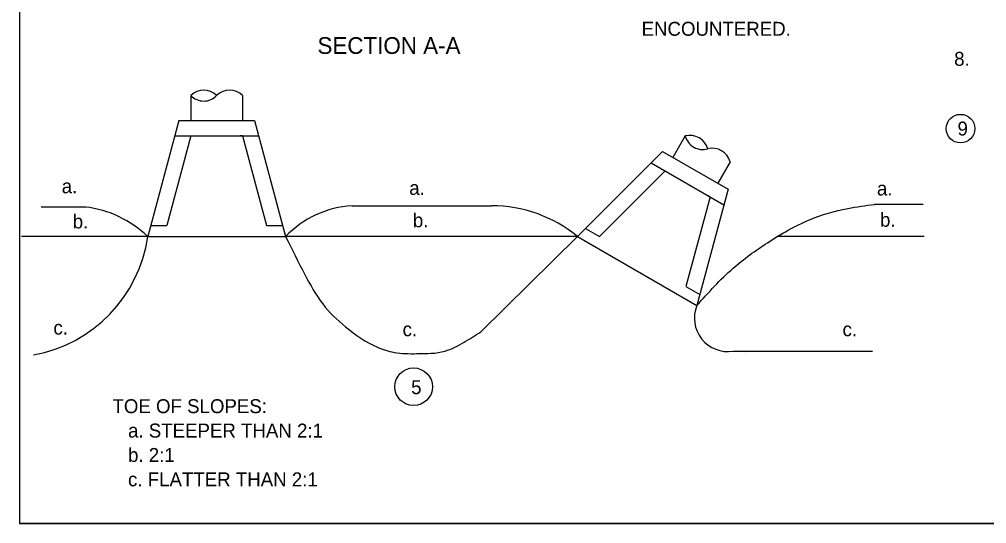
# Model space of a CAD drawing. Extents: x 1007 to 1035.5, y 1000.5 to 1021.5.
# Drawn here: x 1007 to 1020.87, y 1000.5 to 1007.73 of the extents above; entities that cross this region are included whole.
import ezdxf

# ---------------------------------------------------------------- set-up
doc = ezdxf.new("R2010")
doc.units = 0
for name, color, linetype in [('Level 1', 7, 'Continuous'), ('Level 10', 7, 'Continuous'), ('Level 11', 7, 'Continuous')]:
    doc.layers.add(name, color=color, linetype=linetype)

msp = doc.modelspace()

# ---------------------------------------------------------------- linework, layer by layer
at = {"layer": 'Level 1'}
for p, q in [((1009.458, 1006.641), (1009.458, 1006.284)), ((1010.2, 1006.641), (1010.2, 1006.284)), ((1009.287, 1006.284), (1008.841, 1004.617)), ((1009.287, 1006.284), (1010.371, 1006.284)), ((1010.371, 1006.284), (1010.817, 1004.617)), ((1009.458, 1006.062), (1009.113, 1004.774)), ((1009.228, 1006.062), (1010.43, 1006.062)), ((1009.463, 1006.062), (1009.497, 1006.062)), ((1009.829, 1006.062), (1009.829, 1006.057)), ((1010.2, 1006.062), (1010.166, 1006.062)), ((1010.2, 1006.062), (1010.545, 1004.774)), ((1016.546, 1006.061), (1016.368, 1005.752)), ((1016.22, 1005.837), (1015, 1004.617)), ((1016.22, 1005.837), (1017.158, 1005.295)), ((1016.058, 1005.675), (1017.099, 1005.073)), ((1017.189, 1005.69), (1017.011, 1005.381)), ((1016.257, 1005.559), (1015.314, 1004.617)), ((1016.261, 1005.557), (1016.291, 1005.54)), ((1016.578, 1005.374), (1016.576, 1005.37)), ((1017.158, 1005.295), (1016.712, 1003.629)), ((1016.9, 1005.188), (1016.554, 1003.9)), ((1016.9, 1005.188), (1016.87, 1005.206)), ((1007.951, 1005.041), (1007.311, 1005.041)), ((1011.769, 1005.059), (1013.769, 1005.059)), ((1008.883, 1004.774), (1009.113, 1004.774)), ((1010.545, 1004.774), (1010.775, 1004.774)), ((1015.115, 1004.732), (1015.314, 1004.617)), ((1008.841, 1004.617), (1010.817, 1004.617)), ((1015, 1004.617), (1013.614, 1003.249)), ((1015, 1004.617), (1016.712, 1003.629)), ((1016.554, 1003.9), (1016.754, 1003.785)), ((1017.231, 1002.975), (1017.231, 1002.975)), ((1017.231, 1002.975), (1019.231, 1002.975)), ((1017.395, 1002.956), (1017.395, 1002.956))]:
    msp.add_line(p, q, dxfattribs=at)
for centre, radius in [((1020.491, 1006.165), 0.205), ((1012.652, 1002.464), 0.27)]:
    msp.add_circle(centre, radius, dxfattribs=at)
for centre, radius, start, end in [((1009.643, 1006.451), 0.265, 45.6622, 134.3464), ((1009.643, 1006.817), 0.256, 223.6656, 316.343), ((1010.014, 1006.451), 0.266, 45.5862, 134.4053), ((1016.612, 1005.804), 0.265, 15.6622, 104.3464), ((1016.795, 1006.121), 0.256, 193.6656, 286.343), ((1016.933, 1005.618), 0.266, 15.5862, 104.4053), ((1007.759, 1003.492), 1.561, 46.1422, 82.9632), ((1011.855, 1003.628), 1.434, 93.4524, 136.3713), ((1013.773, 1003.133), 1.926, 50.4095, 90.1169), ((1006.847, 1004.902), 2.014, 280.1335, 351.8584), ((1017.155, 1003.447), 0.479, 157.7441, 279.1093)]:
    msp.add_arc(centre, radius, start, end, dxfattribs=at)
for points in [[(1016.712, 1003.629), (1017.231, 1004.163), (1017.724, 1004.529), (1018.327, 1004.858), (1018.875, 1005.022), (1019.258, 1005.077)], [(1010.817, 1004.617), (1011.093, 1004.072), (1011.348, 1003.651), (1011.677, 1003.322), (1012.134, 1003.03), (1012.371, 1002.956), (1012.7, 1002.938), (1013.102, 1002.975), (1013.376, 1003.103), (1013.614, 1003.249)]]:
    msp.add_spline(points, degree=3, dxfattribs=at)
at = {"layer": 'Level 10'}
for p, q in [((1007, 1021.5), (1007, 1000.5)), ((1019.956, 1005.076), (1019.252, 1005.076)), ((1008.841, 1004.617), (1007.033, 1004.617)), ((1015, 1004.617), (1010.817, 1004.617)), ((1019.968, 1004.617), (1017.864, 1004.617)), ((1035.5, 1000.5), (1007, 1000.5))]:
    msp.add_line(p, q, dxfattribs=at)
at = {"layer": 'Level 11'}
msp.add_lwpolyline([(1007, 1000.5), (1035.5, 1000.5), (1035.5, 1021.5), (1007, 1021.5)], close=True, dxfattribs=at)

# ---------------------------------------------------------------- texts
at = {"layer": 'Level 1'}
for s, height, p in [('ENCOUNTERED.', 0.2, (1015.919, 1007.497)), ('SECTION A-A', 0.24, (1011.273, 1007.237)), ('8.', 0.2, (1020.4, 1007.066)), ('9', 0.2, (1020.448, 1006.066)), ('a.', 0.2, (1007.607, 1005.239)), ('a.', 0.2, (1012.589, 1005.215)), ('a.', 0.2, (1019.293, 1005.207)), ('b.', 0.2, (1007.765, 1004.734)), ('b.', 0.2, (1012.641, 1004.751)), ('b.', 0.2, (1019.337, 1004.758)), ('c.', 0.2, (1007.489, 1003.211)), ('c.', 0.2, (1012.494, 1003.188)), ('c.', 0.2, (1018.8, 1003.188)), ('5', 0.2, (1012.616, 1002.357)), ('TOE OF SLOPES:', 0.2, (1008.335, 1002.085)), ('   a. STEEPER THAN 2:1', 0.2, (1008.335, 1001.735)), ('   b. 2:1', 0.2, (1008.335, 1001.385)), ('   c. FLATTER THAN 2:1', 0.2, (1008.335, 1001.035))]:
    msp.add_text(s, height=height, dxfattribs=at).set_placement(p)

doc.saveas('drawing.dxf')
